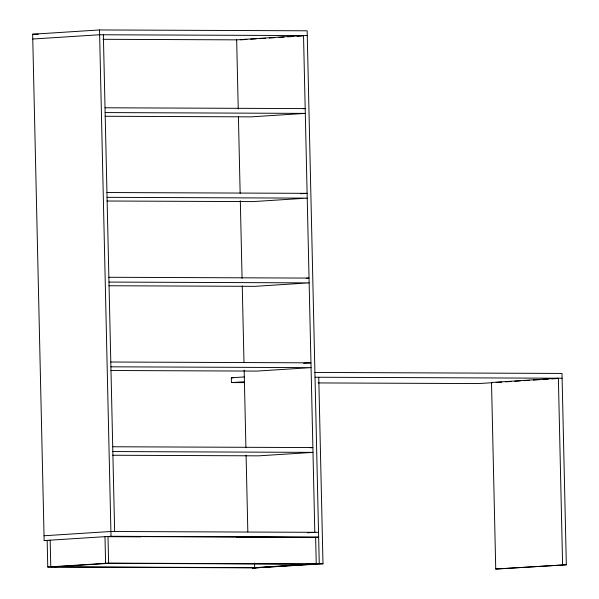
<?xml version="1.0" encoding="UTF-8"?>
<svg xmlns="http://www.w3.org/2000/svg" width="599" height="599" viewBox="0 0 599 599"><rect width="100%" height="100%" fill="white"/><g stroke="black" fill="none" stroke-linecap="round" stroke-linejoin="round"><path stroke-width="0.9" d="M47.89 540.568L44.146 540.553L32.66 34.218L99.524 29.95L307.16 30.796L319.252 563.779L252.389 568.047L322.988 563.794L318.758 377.25M32.765 39.017L99.629 34.749L307.265 35.588M102.916 39.302L236.665 39.841L303.528 35.573L314.804 532.316L307.377 532.788M240.401 39.856L246.908 39.444M250.622 39.205L256.192 38.853M259.906 38.613L265.477 38.254M269.191 38.022L274.761 37.662M278.483 37.43L284.053 37.071M287.767 36.831L293.338 36.479M297.052 36.239L302.622 35.888M303.349 108.711L305.191 108.591L105.027 107.783M300.668 193.747L307.107 193.335L106.951 192.526M306.269 278.258L309.032 278.086L108.868 277.27M303.588 363.301L310.956 362.829L110.793 362.013M244.482 382.626L231.431 382.574L231.319 377.774L244.325 376.943M231.431 382.574L244.429 381.743M492.445 382.686L478.519 383.57L318.144 382.926M496.167 382.447L501.745 382.087M505.451 381.855L511.029 381.496M514.736 381.264L520.321 380.904M524.028 380.664L529.606 380.313M533.312 380.073L539.819 379.661M542.604 379.481L548.175 379.122M551.889 378.89L558.395 378.471M310.117 447.752L312.88 447.573L112.717 446.764M44.041 535.761L110.905 531.493L318.541 532.331M44.146 540.553L111.01 536.285L318.646 537.131L314.932 537.363M47.164 540.365L47.763 567.013L108.606 563.127L316.242 563.973L315.636 537.318L108 536.479L108.606 563.127M54.516 566.834L109.332 563.337M309.496 564.146L254.672 567.65L254.568 563.053M562.603 564.767L558.373 378.224L491.509 382.491L495.74 569.035L566.34 564.782L561.997 373.439L314.909 372.436M566.34 564.782L495.74 569.035M32.66 34.218L38.269 34.24M105.132 112.575L305.295 113.391L250.981 116.857L105.065 116.266M107.056 197.326L307.22 198.134L252.905 201.601L106.989 201.009M108.981 282.069L309.144 282.878L254.822 286.344L108.913 285.753M110.905 366.813L311.068 367.621L256.746 371.095L110.837 370.504M315.022 377.235L562.109 378.239M231.319 377.774L233.183 377.782M112.829 451.556L312.985 452.372L258.671 455.839L112.762 455.247M108.733 536.689L140.533 536.816M236.867 537.206L287.37 537.408M319.252 563.779L322.988 563.794M313.232 564.161L105.596 563.322L104.99 536.674M258.416 567.665L50.773 566.819L50.174 540.171M47.763 567.013L255.399 567.852M236.665 39.841L238.237 109.07M238.409 116.55L240.147 193.26M240.319 200.747L242.078 278.393M242.251 285.873L243.988 362.582M244.16 370.07L245.919 447.715M246.092 455.203L247.836 531.912M103.365 34.764L114.641 531.508M99.524 29.95L111.01 536.285"/></g></svg>
